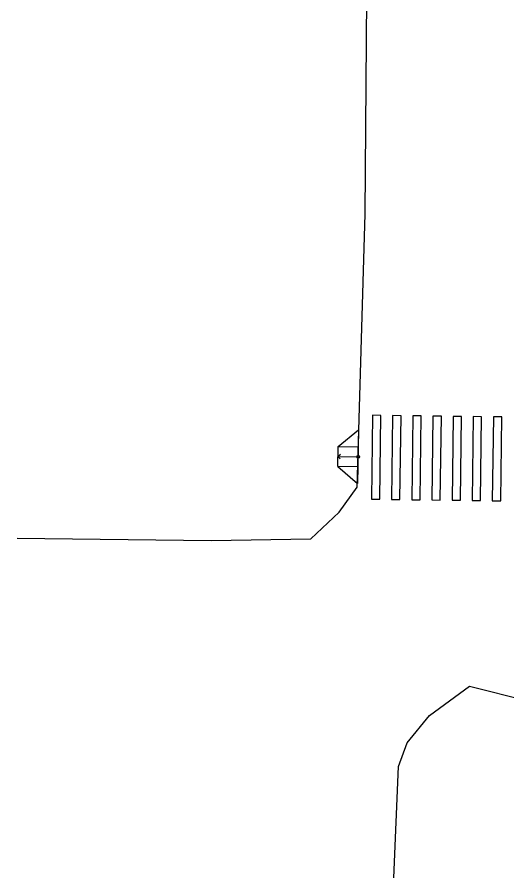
# Model space of a CAD drawing. Header units: millimetres. Extents: x 999 to 1260, y -38 to 225.
# Drawn here: x 1005.5 to 1034.7, y 17.8 to 69.1 of the extents above; entities that cross this region are included whole.
import ezdxf
from ezdxf.enums import TextEntityAlignment as Align

# ---------------------------------------------------------------- set-up
doc = ezdxf.new("R2010")
doc.units = ezdxf.units.MM
doc.linetypes.add('CONTINUO', pattern=[0])
doc.layers.add('I-ARQ', color=8, linetype='Continuous')
doc.styles.add('ROMANS', font='romans', dxfattribs={"oblique": 15})

# ---------------------------------------------------------------- blocks, each defined once
blk = doc.blocks.new('praça')
at = {"layer": 'I-ARQ', "linetype": 'CONTINUO'}
for p, q in [((1213.916, 85.295), (1213.782, 73.736)), ((1213.782, 73.736), (1213.876, 67.818)), ((1213.876, 67.818), (1215.469, 66.117)), ((1215.469, 66.117), (1216.962, 65.051)), ((1216.962, 65.051), (1233.251, 64.565)), ((1233.251, 64.565), (1250.737, 64.45)), ((1193.673, 62.861), (1200.315, 62.597)), ((1200.315, 62.597), (1201.71, 62.083)), ((1201.71, 62.083), (1203.353, 60.739)), ((1203.353, 60.739), (1205.096, 58.358)), ((1205.096, 58.358), (1202.576, 48.326))]:
    blk.add_line(p, q, dxfattribs=at)
at = {"layer": 'I-ARQ', "linetype": 'Continuous', "ltscale": 3}
for p, q in [((1218.187, 66.205), (1217.166, 65.023)), ((1218.166, 65.005), (1218.187, 66.205)), ((1218.187, 66.205), (1219.387, 66.184)), ((1218.787, 66.194), (1218.643, 66.055)), ((1218.787, 66.194), (1218.766, 64.994)), ((1218.787, 66.194), (1218.926, 66.05)), ((1219.387, 66.184), (1219.365, 64.984)), ((1219.387, 66.184), (1220.365, 64.966)), ((1220.365, 64.966), (1217.166, 65.023))]:
    blk.add_line(p, q, dxfattribs=at)
at = {"layer": 'I-ARQ'}
for p, q in [((1216.24, 64.202), (1216.233, 63.702)), ((1221.239, 64.138), (1216.24, 64.202)), ((1221.233, 63.638), (1221.239, 64.138)), ((1216.233, 63.702), (1221.233, 63.638)), ((1216.224, 63.002), (1216.218, 62.502)), ((1221.224, 62.938), (1216.224, 63.002)), ((1221.217, 62.438), (1221.224, 62.938)), ((1216.218, 62.502), (1221.217, 62.438)), ((1216.209, 61.802), (1216.203, 61.302)), ((1221.209, 61.738), (1216.209, 61.802)), ((1221.202, 61.238), (1221.209, 61.738)), ((1216.203, 61.302), (1221.202, 61.238)), ((1216.194, 60.602), (1216.187, 60.102)), ((1221.193, 60.538), (1216.194, 60.602)), ((1221.187, 60.038), (1221.193, 60.538)), ((1216.187, 60.102), (1221.187, 60.038)), ((1216.178, 59.402), (1216.172, 58.902)), ((1221.178, 59.338), (1216.178, 59.402)), ((1221.171, 58.838), (1221.178, 59.338)), ((1216.172, 58.902), (1221.171, 58.838)), ((1216.163, 58.202), (1216.156, 57.702)), ((1221.162, 58.138), (1216.163, 58.202)), ((1221.156, 57.638), (1221.162, 58.138)), ((1216.156, 57.702), (1221.156, 57.638)), ((1216.147, 57.002), (1216.141, 56.502)), ((1221.147, 56.938), (1216.147, 57.002)), ((1216.141, 56.502), (1221.141, 56.438)), ((1221.141, 56.438), (1221.147, 56.938))]:
    blk.add_line(p, q, dxfattribs=at)
at = {"layer": 'I-ARQ', "linetype": 'Continuous', "ltscale": 3}
blk.add_circle((1218.766, 64.994), 0.0798, dxfattribs=at)
at = {"layer": 'I-ARQ', "width": 1, "flags": 3}
blk.add_attdef('CODIGO', text='', height=0.024, rotation=360, dxfattribs=at).set_placement((1257.016, 34.844), align=Align.MIDDLE)
at = {"layer": 'I-ARQ', "text_generation_flag": 4, "width": 1, "flags": 3}
blk.add_attdef('CODIGO', text='', height=0.024, rotation=360, dxfattribs=at).set_placement((1258.871, 16.028), align=Align.MIDDLE)
at = {"layer": 'I-ARQ', "style": 'ROMANS', "width": 1}
blk.add_attdef('0.00', (1278.703, -45.867), '', height=0.36, dxfattribs=at)

msp = doc.modelspace()

# ---------------------------------------------------------------- block references
at = {"layer": 'I-ARQ', "rotation": 90}
msp.add_blockref('praça', (1090.782, -1175.864), dxfattribs=at)

doc.saveas('drawing.dxf')
